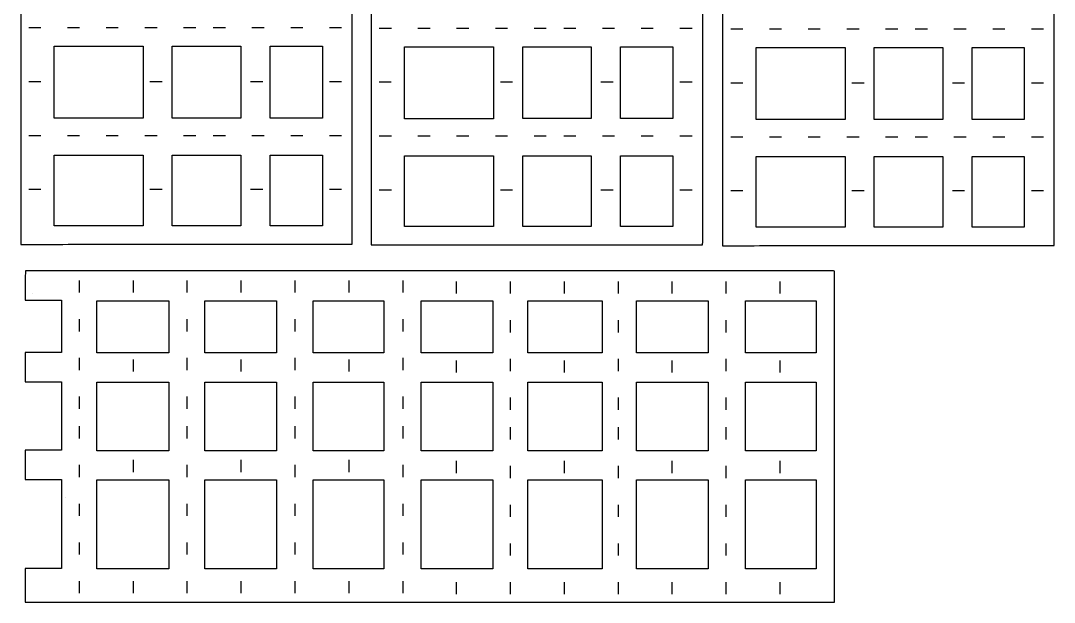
# Model space of a CAD drawing. Extents: x 13 to 235, y 64 to 315.
# Drawn here: x 12.7 to 235, y 63.5 to 188.6 of the extents above; entities that cross this region are included whole.
import ezdxf

# ---------------------------------------------------------------- set-up
doc = ezdxf.new("R2010")
doc.units = 0
doc.layers.get('0').update_dxf_attribs({"linetype": 'CONTINUOUS'})

msp = doc.modelspace()

# ---------------------------------------------------------------- linework, layer by layer
at = {"color": 1}
for points in [[(17.041396, 187.053784), (14.423221, 187.053784)], [(25.370084, 187.053784), (22.7538, 187.053784)], [(33.698744, 187.053784), (31.084238, 187.053784)], [(42.031073, 187.053784), (39.412333, 187.053784)], [(50.361991, 187.053784), (47.743816, 187.053784)], [(56.717636, 187.053784), (54.09946, 187.053784)], [(65.046296, 187.053784), (62.430096, 187.053784)], [(73.375238, 187.053784), (70.760731, 187.053784)], [(81.707567, 187.053784), (79.089391, 187.053784)], [(92.400967, 186.945976), (89.782791, 186.945976)], [(100.729627, 186.945976), (98.113427, 186.945976)], [(109.058569, 186.945976), (106.444062, 186.945976)], [(117.390616, 186.945976), (114.771593, 186.945976)], [(125.721533, 186.945976), (123.103358, 186.945976)], [(132.077178, 186.945976), (129.459002, 186.945976)], [(140.405838, 186.945976), (137.789638, 186.945976)], [(148.734498, 186.945976), (146.119991, 186.945976)], [(157.067109, 186.945976), (154.448933, 186.945976)], [(167.983747, 186.769587), (165.365571, 186.769587)], [(176.312407, 186.769587), (173.695924, 186.769587)], [(184.641067, 186.769587), (182.02656, 186.769587)], [(192.973396, 186.769587), (190.354373, 186.769587)], [(201.304313, 186.769587), (198.685856, 186.769587)], [(207.659958, 186.769587), (205.0415, 186.769587)], [(215.988618, 186.769587), (213.372136, 186.769587)], [(224.317278, 186.769587), (221.702771, 186.769587)], [(232.649889, 186.769587), (230.031431, 186.769587)], [(17.039562, 175.450218), (14.425055, 175.450218)], [(43.118758, 175.452758), (40.500582, 175.450218)], [(64.735569, 175.450218), (62.119369, 175.450218)], [(81.707567, 175.452758), (79.089391, 175.450218)], [(92.398991, 175.342127), (89.784484, 175.342127)], [(118.4783, 175.344949), (115.860407, 175.342127)], [(140.095111, 175.342127), (137.478911, 175.342127)], [(157.067109, 175.344949), (154.448933, 175.342127)], [(167.981771, 175.165738), (165.367264, 175.165738)], [(194.06108, 175.16856), (191.442904, 175.165738)], [(215.677891, 175.165738), (213.061409, 175.165738)], [(232.649889, 175.16856), (230.031431, 175.165738)], [(17.041396, 163.852013), (14.423221, 163.852013)], [(25.370084, 163.852013), (22.7538, 163.852013)], [(33.698744, 163.852013), (31.084238, 163.852013)], [(42.031356, 163.852013), (39.41318, 163.852013)], [(50.358322, 163.852013), (47.743816, 163.852013)], [(56.717636, 163.852013), (54.09946, 163.852013)], [(65.046296, 163.852013), (62.430096, 163.852013)], [(73.375238, 163.852013), (70.760731, 163.852013)], [(81.707567, 163.852013), (79.089391, 163.852013)], [(92.400967, 163.743922), (89.782791, 163.743922)], [(100.729627, 163.743922), (98.113427, 163.743922)], [(109.058569, 163.743922), (106.444062, 163.743922)], [(117.390898, 163.743922), (114.772722, 163.743922)], [(125.717864, 163.743922), (123.103358, 163.743922)], [(132.077178, 163.743922), (129.459002, 163.743922)], [(140.405838, 163.743922), (137.789638, 163.743922)], [(148.734498, 163.743922), (146.119991, 163.743922)], [(157.067109, 163.743922), (154.448933, 163.743922)], [(167.983747, 163.567533), (165.365571, 163.567533)], [(176.312407, 163.567533), (173.695924, 163.567533)], [(184.641067, 163.567533), (182.02656, 163.567533)], [(192.973678, 163.567533), (190.355502, 163.567533)], [(201.300362, 163.567533), (198.685856, 163.567533)], [(207.659958, 163.567533), (205.0415, 163.567533)], [(215.988618, 163.567533), (213.372136, 163.567533)], [(224.317278, 163.567533), (221.702771, 163.567533)], [(232.649889, 163.567533), (230.031431, 163.567533)], [(17.041396, 152.256631), (14.423221, 152.256631)], [(43.118758, 152.256631), (40.500582, 152.256631)], [(64.735569, 152.256631), (62.117393, 152.256631)], [(81.707567, 152.256631), (79.089391, 152.256631)], [(92.400967, 152.148822), (89.782791, 152.148822)], [(118.4783, 152.148822), (115.860407, 152.148822)], [(140.095111, 152.148822), (137.476936, 152.148822)], [(157.067109, 152.148822), (154.448933, 152.148822)], [(167.983747, 151.972433), (165.365571, 151.972433)], [(194.06108, 151.972433), (191.442904, 151.972433)], [(215.677891, 151.972433), (213.059716, 151.972433)], [(232.649889, 151.972433), (230.031431, 151.972433)], [(25.264816, 132.731087), (25.264816, 130.11658)], [(36.86302, 132.731087), (36.86302, 130.11658)], [(48.460942, 132.731087), (48.460942, 130.11658)], [(60.053502, 132.731087), (60.053502, 130.11658)], [(71.651707, 132.731087), (71.651707, 130.11658)], [(83.249911, 132.731087), (83.249911, 130.11658)], [(94.850938, 132.731087), (94.850938, 130.11658)], [(106.353469, 132.517162), (106.353469, 129.898704)], [(117.951673, 132.517162), (117.951673, 129.898704)], [(129.546773, 132.517162), (129.546773, 129.898704)], [(141.139333, 132.517162), (141.139333, 129.898704)], [(152.74036, 132.517162), (152.743182, 129.898704)], [(164.341104, 132.517162), (164.341104, 129.898704)], [(175.936487, 132.517162), (175.936487, 129.898704)], [(25.264816, 124.398476), (25.264816, 121.783404)], [(48.460942, 124.402427), (48.460942, 121.783969)], [(71.651707, 124.402427), (71.651707, 121.783969)], [(94.850938, 124.398476), (94.850938, 121.783969)], [(117.951673, 124.186527), (117.951673, 121.570044)], [(141.139333, 124.184551), (141.139333, 121.570044)], [(164.341104, 124.184551), (164.341104, 121.570044)], [(25.264816, 116.071791), (25.264816, 113.455309)], [(36.86302, 115.761064), (36.86302, 113.144582)], [(48.460942, 116.071791), (48.460942, 113.453616)], [(60.053502, 115.759089), (60.053502, 113.144582)], [(71.651707, 116.071791), (71.651707, 113.453616)], [(83.249911, 115.761064), (83.249911, 113.144582)], [(94.850938, 116.071791), (94.850938, 113.453616)], [(117.951673, 115.855891), (117.951673, 113.239409)], [(141.139333, 115.855891), (141.139333, 113.239409)], [(164.341104, 115.855891), (164.341104, 113.239409)], [(106.353469, 115.545164), (106.353469, 112.926989)], [(129.546773, 115.545164), (129.546773, 112.928682)], [(152.743182, 115.545164), (152.743182, 112.928682)], [(175.936487, 115.545164), (175.936487, 112.926989)], [(25.264816, 107.741156), (25.264816, 105.124673)], [(48.460942, 107.741156), (48.460942, 105.124673)], [(71.651707, 107.741156), (71.651707, 105.124673)], [(94.850938, 107.741156), (94.850938, 105.124673)], [(117.951673, 107.525256), (117.951673, 104.910749)], [(141.139333, 107.527231), (141.139333, 104.908773)], [(164.341104, 107.527231), (164.341104, 104.908773)], [(25.264816, 101.383536), (25.264816, 98.76536)], [(48.45812, 101.379867), (48.45812, 98.763667)], [(71.651707, 101.383536), (71.651707, 98.76536)], [(94.850938, 101.383536), (94.850938, 98.76536)], [(117.948569, 101.16566), (117.948569, 98.54946)], [(141.139333, 101.171587), (141.139333, 98.553129)], [(164.341104, 101.167636), (164.341104, 98.553129)], [(36.86302, 94.142278), (36.86302, 91.527771)], [(60.053502, 94.142278), (60.053502, 91.527771)], [(83.249911, 94.142278), (83.249911, 91.527771)], [(106.353469, 93.928353), (106.353469, 91.310178)], [(129.546773, 93.928353), (129.546773, 91.310178)], [(152.74036, 93.928353), (152.743182, 91.310178)], [(175.936487, 93.928353), (175.936487, 91.310178)], [(25.264816, 93.054876), (25.264816, 90.440369)], [(48.460942, 93.054876), (48.460942, 90.440369)], [(71.651707, 93.054876), (71.651707, 90.440369)], [(94.850938, 93.054876), (94.850938, 90.440369)], [(117.951673, 92.840669), (117.951673, 90.222776)], [(141.139333, 92.840669), (141.139333, 90.221647)], [(164.341104, 92.840669), (164.341104, 90.222776)], [(25.264816, 84.722547), (25.264816, 82.10804)], [(48.460942, 84.726216), (48.460942, 82.10804)], [(71.651707, 84.726216), (71.651707, 82.10804)], [(94.850938, 84.722547), (94.850938, 82.10804)], [(117.951673, 84.510033), (117.951673, 81.893833)], [(141.139333, 84.50834), (141.139333, 81.893833)], [(164.341104, 84.50834), (164.341104, 81.893833)], [(25.264816, 76.395298), (25.264816, 73.779098)], [(48.460942, 76.395298), (48.460942, 73.779098)], [(71.651707, 76.395298), (71.651707, 73.777404)], [(94.850938, 76.395298), (94.850938, 73.779098)], [(117.951673, 76.17968), (117.951673, 73.563198)], [(141.139333, 76.17968), (141.139333, 73.563198)], [(164.341104, 76.17968), (164.341104, 73.563198)], [(25.264816, 68.064944), (25.264816, 65.448462)], [(36.86302, 68.064944), (36.86302, 65.448462)], [(48.460942, 68.064944), (48.460942, 65.448462)], [(60.053502, 68.064944), (60.053502, 65.448462)], [(71.651707, 68.064944), (71.651707, 65.448462)], [(83.249911, 68.064944), (83.249911, 65.448462)], [(94.850938, 68.064944), (94.850938, 65.448462)], [(106.353469, 67.85102), (106.353469, 65.232844)], [(117.951673, 67.849044), (117.951673, 65.234538)], [(129.546773, 67.85102), (129.546773, 65.232844)], [(141.139333, 67.85102), (141.139333, 65.232844)], [(152.743182, 67.849044), (152.743182, 65.234538)], [(164.341104, 67.85102), (164.341104, 65.232844)], [(175.936487, 67.85102), (175.936487, 65.232844)]]:
    msp.add_lwpolyline(points, dxfattribs=at)
at = {"color": 7}
for points in [[(15.136904, 129.862016), (15.136904, 129.862016)], [(22.28342, 86.038831), (22.28342, 86.038831), (22.28342, 86.038831)]]:
    msp.add_lwpolyline(points, dxfattribs=at)
for points, knots in [([(12.7, 314.531079), (12.7, 295.193268), (12.7, 256.517635), (12.7, 198.504205), (12.7, 159.828584), (12.7, 140.490787)], [0, 0, 0, 0, 58.013431, 116.026899, 174.040292, 174.040292, 174.040292, 174.040292]), ([(84.001469, 143.34236), (84.001469, 162.358241), (84.001469, 200.39012), (84.001469, 257.437918), (84.001469, 295.469835), (84.001469, 314.485754)], [0, 0, 0, 0, 57.047643, 114.095638, 171.143394, 171.143394, 171.143394, 171.143394]), ([(88.059542, 314.423185), (88.059542, 295.08536), (88.059542, 256.409789), (88.059542, 198.396575), (88.059542, 159.721186), (88.059542, 140.383542)], [0, 0, 0, 0, 58.013476, 116.026713, 174.039643, 174.039643, 174.039643, 174.039643]), ([(159.361011, 143.235398), (159.361011, 162.251058), (159.361011, 200.282616), (159.361011, 257.330103), (159.361011, 295.36193), (159.361011, 314.37786)], [0, 0, 0, 0, 57.046982, 114.094672, 171.142462, 171.142462, 171.142462, 171.142462]), ([(163.642322, 314.246796), (163.642322, 294.908971), (163.642322, 256.2334), (163.642322, 198.220186), (163.642322, 159.544797), (163.642322, 140.207153)], [0, 0, 0, 0, 58.013476, 116.026713, 174.039643, 174.039643, 174.039643, 174.039643]), ([(234.943509, 143.059009), (234.943509, 162.074669), (234.943509, 200.106227), (234.943509, 257.153714), (234.943509, 295.185541), (234.943509, 314.201471)], [0, 0, 0, 0, 57.046982, 114.094672, 171.142462, 171.142462, 171.142462, 171.142462]), ([(19.901521, 183.097876), (22.02761, 183.098227), (26.280032, 183.098929), (32.658894, 183.098177), (36.911666, 183.097976), (39.038107, 183.097876)], [0, 0, 0, 0, 6.378268, 12.757264, 19.136586, 19.136586, 19.136586, 19.136586]), ([(19.901521, 167.633227), (19.901521, 169.351765), (19.901521, 172.788549), (19.901521, 177.943432), (19.901521, 181.379776), (19.901521, 183.097876)], [0, 0, 0, 0, 5.155615, 10.310351, 15.464649, 15.464649, 15.464649, 15.464649]), ([(39.038107, 183.097876), (39.038107, 181.379776), (39.038107, 177.943432), (39.038107, 172.788549), (39.038107, 169.351765), (39.038107, 167.633227)], [0, 0, 0, 0, 5.154298, 10.309034, 15.464649, 15.464649, 15.464649, 15.464649]), ([(45.292998, 183.097876), (46.931085, 183.097976), (50.207177, 183.098177), (55.121418, 183.098929), (58.397572, 183.098227), (60.035722, 183.097876)], [0, 0, 0, 0, 4.914262, 9.828274, 14.742725, 14.742725, 14.742725, 14.742725]), ([(45.292998, 167.638307), (45.292998, 169.356218), (45.292998, 172.79181), (45.292998, 177.945), (45.292998, 181.380278), (45.292998, 183.097876)], [0, 0, 0, 0, 5.153733, 10.306776, 15.459569, 15.459569, 15.459569, 15.459569]), ([(60.035722, 183.097876), (60.035722, 181.380278), (60.035722, 177.945), (60.035722, 172.79181), (60.035722, 169.356218), (60.035722, 167.638307)], [0, 0, 0, 0, 5.152792, 10.305836, 15.459569, 15.459569, 15.459569, 15.459569]), ([(66.335769, 183.097876), (67.583351, 183.098227), (70.078412, 183.098929), (73.821055, 183.098177), (76.316115, 183.097976), (77.563698, 183.097876)], [0, 0, 0, 0, 3.742748, 7.485181, 11.227929, 11.227929, 11.227929, 11.227929]), ([(66.335769, 167.638307), (66.335769, 169.356218), (66.335769, 172.79181), (66.335769, 177.945), (66.335769, 181.380278), (66.335769, 183.097876)], [0, 0, 0, 0, 5.153733, 10.306776, 15.459569, 15.459569, 15.459569, 15.459569]), ([(77.563698, 183.097876), (77.563698, 181.380278), (77.563698, 177.945), (77.563698, 172.79181), (77.563698, 169.356218), (77.563698, 167.638307)], [0, 0, 0, 0, 5.152792, 10.305836, 15.459569, 15.459569, 15.459569, 15.459569]), ([(95.261007, 182.990067), (97.387126, 182.990418), (101.639574, 182.99112), (108.018455, 182.990368), (112.271216, 182.990167), (114.397649, 182.990067)], [0, 0, 0, 0, 6.378358, 12.757343, 19.136642, 19.136642, 19.136642, 19.136642]), ([(95.261007, 167.525418), (95.261007, 169.243914), (95.261007, 172.680677), (95.261007, 177.83556), (95.261007, 181.271947), (95.261007, 182.990067)], [0, 0, 0, 0, 5.155489, 10.310289, 15.464649, 15.464649, 15.464649, 15.464649]), ([(114.397649, 182.990067), (114.397649, 181.271947), (114.397649, 177.83556), (114.397649, 172.680677), (114.397649, 169.243914), (114.397649, 167.525418)], [0, 0, 0, 0, 5.15436, 10.30916, 15.464649, 15.464649, 15.464649, 15.464649]), ([(120.652258, 182.990067), (122.290432, 182.990167), (125.566656, 182.990368), (130.480992, 182.99112), (133.757153, 182.990418), (135.395264, 182.990067)], [0, 0, 0, 0, 4.914524, 9.828671, 14.743007, 14.743007, 14.743007, 14.743007]), ([(120.652258, 167.530216), (120.652258, 169.248151), (120.652258, 172.683813), (120.652258, 177.837097), (120.652258, 181.272445), (120.652258, 182.990067)], [0, 0, 0, 0, 5.153806, 10.306986, 15.459851, 15.459851, 15.459851, 15.459851]), ([(135.395264, 182.990067), (135.395264, 181.272445), (135.395264, 177.837097), (135.395264, 172.683813), (135.395264, 169.248151), (135.395264, 167.530216)], [0, 0, 0, 0, 5.152866, 10.306045, 15.459851, 15.459851, 15.459851, 15.459851]), ([(141.695593, 182.990067), (142.943151, 182.990418), (145.438142, 182.99112), (149.180691, 182.990368), (151.675682, 182.990167), (152.92324, 182.990067)], [0, 0, 0, 0, 3.742674, 7.484972, 11.227647, 11.227647, 11.227647, 11.227647]), ([(141.695593, 167.530216), (141.695593, 169.248151), (141.695593, 172.683813), (141.695593, 177.837097), (141.695593, 181.272445), (141.695593, 182.990067)], [0, 0, 0, 0, 5.153806, 10.306986, 15.459851, 15.459851, 15.459851, 15.459851]), ([(152.92324, 182.990067), (152.92324, 181.272445), (152.92324, 177.837097), (152.92324, 172.683813), (152.92324, 169.248151), (152.92324, 167.530216)], [0, 0, 0, 0, 5.152866, 10.306045, 15.459851, 15.459851, 15.459851, 15.459851]), ([(170.843787, 182.813678), (172.969864, 182.814029), (177.222291, 182.814731), (183.601172, 182.813979), (187.853975, 182.813778), (189.980429, 182.813678)], [0, 0, 0, 0, 6.378233, 12.757281, 19.136642, 19.136642, 19.136642, 19.136642]), ([(170.843787, 167.349029), (170.843787, 169.067525), (170.843787, 172.504288), (170.843787, 177.659171), (170.843787, 181.095558), (170.843787, 182.813678)], [0, 0, 0, 0, 5.155489, 10.310289, 15.464649, 15.464649, 15.464649, 15.464649]), ([(189.980429, 182.813678), (189.980429, 181.095558), (189.980429, 177.659171), (189.980429, 172.504288), (189.980429, 169.067525), (189.980429, 167.349029)], [0, 0, 0, 0, 5.15436, 10.30916, 15.464649, 15.464649, 15.464649, 15.464649]), ([(196.235038, 182.813678), (197.873191, 182.813778), (201.149373, 182.813979), (206.063709, 182.814731), (209.339891, 182.814029), (210.978044, 182.813678)], [0, 0, 0, 0, 4.914461, 9.828546, 14.743007, 14.743007, 14.743007, 14.743007]), ([(196.235038, 167.353827), (196.235038, 169.071762), (196.235038, 172.507424), (196.235038, 177.660708), (196.235038, 181.096056), (196.235038, 182.813678)], [0, 0, 0, 0, 5.153806, 10.306986, 15.459851, 15.459851, 15.459851, 15.459851]), ([(210.978044, 182.813678), (210.978044, 181.096056), (210.978044, 177.660708), (210.978044, 172.507424), (210.978044, 169.071762), (210.978044, 167.353827)], [0, 0, 0, 0, 5.152866, 10.306045, 15.459851, 15.459851, 15.459851, 15.459851]), ([(217.278091, 182.813678), (218.525674, 182.814029), (221.020734, 182.814731), (224.763377, 182.813979), (227.258438, 182.813778), (228.50602, 182.813678)], [0, 0, 0, 0, 3.742748, 7.485181, 11.227929, 11.227929, 11.227929, 11.227929]), ([(217.278091, 167.353827), (217.278091, 169.071762), (217.278091, 172.507424), (217.278091, 177.660708), (217.278091, 181.096056), (217.278091, 182.813678)], [0, 0, 0, 0, 5.153806, 10.306986, 15.459851, 15.459851, 15.459851, 15.459851]), ([(228.50602, 182.813678), (228.50602, 181.096056), (228.50602, 177.660708), (228.50602, 172.507424), (228.50602, 169.071762), (228.50602, 167.353827)], [0, 0, 0, 0, 5.152866, 10.306045, 15.459851, 15.459851, 15.459851, 15.459851]), ([(39.038107, 167.633227), (36.911666, 167.633227), (32.658894, 167.633227), (26.280032, 167.633227), (22.02761, 167.633227), (19.901521, 167.633227)], [0, 0, 0, 0, 6.379322, 12.758318, 19.136586, 19.136586, 19.136586, 19.136586]), ([(60.035722, 167.638307), (58.397572, 167.638307), (55.121418, 167.638307), (50.207177, 167.638307), (46.931085, 167.638307), (45.292998, 167.638307)], [0, 0, 0, 0, 4.914451, 9.828462, 14.742724, 14.742724, 14.742724, 14.742724]), ([(77.563698, 167.638307), (76.316115, 167.638307), (73.821055, 167.638307), (70.078412, 167.638307), (67.583351, 167.638307), (66.335769, 167.638307)], [0, 0, 0, 0, 3.742747, 7.485181, 11.227929, 11.227929, 11.227929, 11.227929]), ([(114.397649, 167.525418), (112.271216, 167.525418), (108.018455, 167.525418), (101.639574, 167.525418), (97.387126, 167.525418), (95.261007, 167.525418)], [0, 0, 0, 0, 6.379299, 12.758284, 19.136642, 19.136642, 19.136642, 19.136642]), ([(135.395264, 167.530216), (133.757153, 167.530216), (130.480992, 167.530216), (125.566656, 167.530216), (122.290432, 167.530216), (120.652258, 167.530216)], [0, 0, 0, 0, 4.914336, 9.828483, 14.743007, 14.743007, 14.743007, 14.743007]), ([(152.92324, 167.530216), (151.675682, 167.530216), (149.180691, 167.530216), (145.438142, 167.530216), (142.943151, 167.530216), (141.695593, 167.530216)], [0, 0, 0, 0, 3.742674, 7.484972, 11.227647, 11.227647, 11.227647, 11.227647]), ([(189.980429, 167.349029), (187.853975, 167.349029), (183.601172, 167.349029), (177.222291, 167.349029), (172.969864, 167.349029), (170.843787, 167.349029)], [0, 0, 0, 0, 6.379362, 12.75841, 19.136642, 19.136642, 19.136642, 19.136642]), ([(210.978044, 167.353827), (209.339891, 167.353827), (206.063709, 167.353827), (201.149373, 167.353827), (197.873191, 167.353827), (196.235038, 167.353827)], [0, 0, 0, 0, 4.914461, 9.828546, 14.743007, 14.743007, 14.743007, 14.743007]), ([(228.50602, 167.353827), (227.258438, 167.353827), (224.763377, 167.353827), (221.020734, 167.353827), (218.525674, 167.353827), (217.278091, 167.353827)], [0, 0, 0, 0, 3.742747, 7.485181, 11.227929, 11.227929, 11.227929, 11.227929]), ([(19.901521, 144.461089), (19.901521, 146.149255), (19.901521, 149.525441), (19.901521, 154.589543), (19.901521, 157.965478), (19.901521, 159.653393)], [0, 0, 0, 0, 5.064499, 10.128558, 15.192304, 15.192304, 15.192304, 15.192304]), ([(19.901521, 159.653393), (22.02761, 159.653393), (26.280032, 159.653393), (32.658894, 159.653393), (36.911666, 159.653393), (39.038107, 159.653393)], [0, 0, 0, 0, 6.378268, 12.757264, 19.136586, 19.136586, 19.136586, 19.136586]), ([(39.038107, 159.653393), (39.038107, 157.965478), (39.038107, 154.589543), (39.038107, 149.525441), (39.038107, 146.149255), (39.038107, 144.461089)], [0, 0, 0, 0, 5.063746, 10.127806, 15.192304, 15.192304, 15.192304, 15.192304]), ([(45.292998, 144.467862), (45.292998, 146.155067), (45.292998, 149.52958), (45.292998, 154.591424), (45.292998, 157.966063), (45.292998, 159.653393)], [0, 0, 0, 0, 5.061614, 10.123541, 15.185531, 15.185531, 15.185531, 15.185531]), ([(45.292998, 159.653393), (46.931085, 159.653393), (50.207177, 159.653393), (55.121418, 159.653393), (58.397572, 159.653393), (60.035722, 159.653393)], [0, 0, 0, 0, 4.914262, 9.828274, 14.742724, 14.742724, 14.742724, 14.742724]), ([(60.035722, 159.653393), (60.035722, 157.966063), (60.035722, 154.591424), (60.035722, 149.52958), (60.035722, 146.155067), (60.035722, 144.467862)], [0, 0, 0, 0, 5.06199, 10.123917, 15.185531, 15.185531, 15.185531, 15.185531]), ([(66.335769, 144.467862), (66.335769, 146.155067), (66.335769, 149.52958), (66.335769, 154.591424), (66.335769, 157.966063), (66.335769, 159.653393)], [0, 0, 0, 0, 5.061614, 10.123541, 15.185531, 15.185531, 15.185531, 15.185531]), ([(66.335769, 159.653393), (67.583351, 159.653393), (70.078412, 159.653393), (73.821055, 159.653393), (76.316115, 159.653393), (77.563698, 159.653393)], [0, 0, 0, 0, 3.742747, 7.485181, 11.227929, 11.227929, 11.227929, 11.227929]), ([(77.563698, 159.653393), (77.563698, 157.966063), (77.563698, 154.591424), (77.563698, 149.52958), (77.563698, 146.155067), (77.563698, 144.467862)], [0, 0, 0, 0, 5.06199, 10.123917, 15.185531, 15.185531, 15.185531, 15.185531]), ([(95.261007, 144.352151), (95.261007, 146.040561), (95.261007, 149.417068), (95.261007, 154.481546), (95.261007, 157.857613), (95.261007, 159.545584)], [0, 0, 0, 0, 5.06523, 10.12952, 15.193433, 15.193433, 15.193433, 15.193433]), ([(95.261007, 159.545584), (97.387126, 159.545584), (101.639574, 159.545584), (108.018455, 159.545584), (112.271216, 159.545584), (114.397649, 159.545584)], [0, 0, 0, 0, 6.378358, 12.757343, 19.136642, 19.136642, 19.136642, 19.136642]), ([(114.397649, 159.545584), (114.397649, 157.857613), (114.397649, 154.481546), (114.397649, 149.417068), (114.397649, 146.040561), (114.397649, 144.352151)], [0, 0, 0, 0, 5.063913, 10.128203, 15.193433, 15.193433, 15.193433, 15.193433]), ([(120.652258, 144.359207), (120.652258, 146.046589), (120.652258, 149.421333), (120.652258, 154.483459), (120.652258, 157.858202), (120.652258, 159.545584)], [0, 0, 0, 0, 5.062147, 10.124231, 15.186378, 15.186378, 15.186378, 15.186378]), ([(120.652258, 159.545584), (122.290432, 159.545584), (125.566656, 159.545584), (130.480992, 159.545584), (133.757153, 159.545584), (135.395264, 159.545584)], [0, 0, 0, 0, 4.914524, 9.828671, 14.743007, 14.743007, 14.743007, 14.743007]), ([(135.395264, 159.545584), (135.395264, 157.858202), (135.395264, 154.483459), (135.395264, 149.421333), (135.395264, 146.046589), (135.395264, 144.359207)], [0, 0, 0, 0, 5.062147, 10.124231, 15.186378, 15.186378, 15.186378, 15.186378]), ([(141.695593, 144.359207), (141.695593, 146.046589), (141.695593, 149.421333), (141.695593, 154.483459), (141.695593, 157.858202), (141.695593, 159.545584)], [0, 0, 0, 0, 5.062147, 10.124231, 15.186378, 15.186378, 15.186378, 15.186378]), ([(141.695593, 159.545584), (142.943151, 159.545584), (145.438142, 159.545584), (149.180691, 159.545584), (151.675682, 159.545584), (152.92324, 159.545584)], [0, 0, 0, 0, 3.742674, 7.484972, 11.227647, 11.227647, 11.227647, 11.227647]), ([(152.92324, 159.545584), (152.92324, 157.858202), (152.92324, 154.483459), (152.92324, 149.421333), (152.92324, 146.046589), (152.92324, 144.359207)], [0, 0, 0, 0, 5.062147, 10.124231, 15.186378, 15.186378, 15.186378, 15.186378]), ([(170.843787, 144.175762), (170.843787, 145.864172), (170.843787, 149.240679), (170.843787, 154.305157), (170.843787, 157.681224), (170.843787, 159.369196)], [0, 0, 0, 0, 5.06523, 10.12952, 15.193433, 15.193433, 15.193433, 15.193433]), ([(170.843787, 159.369196), (172.969864, 159.369196), (177.222291, 159.369196), (183.601172, 159.369196), (187.853975, 159.369196), (189.980429, 159.369196)], [0, 0, 0, 0, 6.378233, 12.757281, 19.136642, 19.136642, 19.136642, 19.136642]), ([(189.980429, 159.369196), (189.980429, 157.681224), (189.980429, 154.305157), (189.980429, 149.240679), (189.980429, 145.864172), (189.980429, 144.175762)], [0, 0, 0, 0, 5.063913, 10.128203, 15.193433, 15.193433, 15.193433, 15.193433]), ([(196.235038, 144.182818), (196.235038, 145.8702), (196.235038, 149.244944), (196.235038, 154.30707), (196.235038, 157.681813), (196.235038, 159.369196)], [0, 0, 0, 0, 5.062147, 10.124231, 15.186378, 15.186378, 15.186378, 15.186378]), ([(196.235038, 159.369196), (197.873191, 159.369196), (201.149373, 159.369196), (206.063709, 159.369196), (209.339891, 159.369196), (210.978044, 159.369196)], [0, 0, 0, 0, 4.914461, 9.828546, 14.743007, 14.743007, 14.743007, 14.743007]), ([(210.978044, 159.369196), (210.978044, 157.681813), (210.978044, 154.30707), (210.978044, 149.244944), (210.978044, 145.8702), (210.978044, 144.182818)], [0, 0, 0, 0, 5.062147, 10.124231, 15.186378, 15.186378, 15.186378, 15.186378]), ([(217.278091, 144.182818), (217.278091, 145.8702), (217.278091, 149.244944), (217.278091, 154.30707), (217.278091, 157.681813), (217.278091, 159.369196)], [0, 0, 0, 0, 5.062147, 10.124231, 15.186378, 15.186378, 15.186378, 15.186378]), ([(217.278091, 159.369196), (218.525674, 159.369196), (221.020734, 159.369196), (224.763377, 159.369196), (227.258438, 159.369196), (228.50602, 159.369196)], [0, 0, 0, 0, 3.742747, 7.485181, 11.227929, 11.227929, 11.227929, 11.227929]), ([(228.50602, 159.369196), (228.50602, 157.681813), (228.50602, 154.30707), (228.50602, 149.244944), (228.50602, 145.8702), (228.50602, 144.182818)], [0, 0, 0, 0, 5.062147, 10.124231, 15.186378, 15.186378, 15.186378, 15.186378]), ([(39.038107, 144.461089), (36.911666, 144.46144), (32.658894, 144.462143), (26.280032, 144.46139), (22.02761, 144.461189), (19.901521, 144.461089)], [0, 0, 0, 0, 6.379322, 12.758318, 19.136586, 19.136586, 19.136586, 19.136586]), ([(60.035722, 144.467862), (58.397572, 144.467862), (55.121418, 144.467862), (50.207177, 144.467862), (46.931085, 144.467862), (45.292998, 144.467862)], [0, 0, 0, 0, 4.914451, 9.828462, 14.742724, 14.742724, 14.742724, 14.742724]), ([(77.563698, 144.467862), (76.316115, 144.467862), (73.821055, 144.467862), (70.078412, 144.467862), (67.583351, 144.467862), (66.335769, 144.467862)], [0, 0, 0, 0, 3.742747, 7.485181, 11.227929, 11.227929, 11.227929, 11.227929]), ([(83.951233, 140.516469), (83.976435, 140.829851), (84.026841, 141.456644), (83.994495, 142.39974), (83.999144, 143.028108), (84.001469, 143.34236)], [0, 0, 0, 0, 0.942368, 1.884824, 2.827686, 2.827686, 2.827686, 2.827686]), ([(114.397649, 144.352151), (112.271216, 144.352502), (108.018455, 144.353205), (101.639574, 144.352452), (97.387126, 144.352251), (95.261007, 144.352151)], [0, 0, 0, 0, 6.379299, 12.758284, 19.136642, 19.136642, 19.136642, 19.136642]), ([(135.395264, 144.359207), (133.757153, 144.359207), (130.480992, 144.359207), (125.566656, 144.359207), (122.290432, 144.359207), (120.652258, 144.359207)], [0, 0, 0, 0, 4.914336, 9.828483, 14.743007, 14.743007, 14.743007, 14.743007]), ([(152.92324, 144.359207), (151.675682, 144.359207), (149.180691, 144.359207), (145.438142, 144.359207), (142.943151, 144.359207), (141.695593, 144.359207)], [0, 0, 0, 0, 3.742674, 7.484972, 11.227647, 11.227647, 11.227647, 11.227647]), ([(159.310776, 140.409507), (159.335955, 140.722596), (159.386352, 141.349243), (159.353853, 142.292338), (159.358625, 142.921), (159.361011, 143.235398)], [0, 0, 0, 0, 0.941488, 1.884383, 2.827685, 2.827685, 2.827685, 2.827685]), ([(189.980429, 144.175762), (187.853975, 144.176113), (183.601172, 144.176816), (177.222291, 144.176063), (172.969864, 144.175863), (170.843787, 144.175762)], [0, 0, 0, 0, 6.379362, 12.75841, 19.136642, 19.136642, 19.136642, 19.136642]), ([(210.978044, 144.182818), (209.339891, 144.182818), (206.063709, 144.182818), (201.149373, 144.182818), (197.873191, 144.182818), (196.235038, 144.182818)], [0, 0, 0, 0, 4.914461, 9.828546, 14.743007, 14.743007, 14.743007, 14.743007]), ([(228.50602, 144.182818), (227.258438, 144.182818), (224.763377, 144.182818), (221.020734, 144.182818), (218.525674, 144.182818), (217.278091, 144.182818)], [0, 0, 0, 0, 3.742747, 7.485181, 11.227929, 11.227929, 11.227929, 11.227929]), ([(234.893273, 140.233118), (234.918528, 140.546206), (234.969076, 141.172848), (234.936577, 142.11595), (234.941198, 142.744611), (234.943509, 143.059009)], [0, 0, 0, 0, 0.941499, 1.884394, 2.827696, 2.827696, 2.827696, 2.827696]), ([(12.7, 140.490787), (18.7532, 140.496391), (30.85987, 140.507599), (49.020115, 140.527145), (61.127166, 140.523603), (67.180742, 140.521831)], [0, 0, 0, 0, 18.159608, 36.320028, 54.480757, 54.480757, 54.480757, 54.480757]), ([(67.180742, 140.521831), (69.043928, 140.521249), (72.770467, 140.520085), (78.360631, 140.518214), (82.087609, 140.517051), (83.951233, 140.516469)], [0, 0, 0, 0, 5.589558, 11.179617, 16.770492, 16.770492, 16.770492, 16.770492]), ([(88.059542, 140.383542), (94.11278, 140.388791), (106.219444, 140.399288), (124.379595, 140.419274), (136.486513, 140.41502), (142.540002, 140.412893)], [0, 0, 0, 0, 18.159722, 36.320007, 54.480474, 54.480474, 54.480474, 54.480474]), ([(142.540002, 140.412893), (144.403317, 140.412785), (148.130009, 140.412567), (153.720267, 140.411187), (157.44721, 140.410067), (159.310776, 140.409507)], [0, 0, 0, 0, 5.589944, 11.180077, 16.770774, 16.770774, 16.770774, 16.770774]), ([(163.642322, 140.207153), (169.695498, 140.212402), (181.802099, 140.2229), (199.962249, 140.242885), (212.06923, 140.238631), (218.122782, 140.236504)], [0, 0, 0, 0, 18.159534, 36.319818, 54.480474, 54.480474, 54.480474, 54.480474]), ([(218.122782, 140.236504), (219.986031, 140.236396), (223.712632, 140.236178), (229.302796, 140.234798), (233.029711, 140.233678), (234.893273, 140.233118)], [0, 0, 0, 0, 5.589746, 11.179805, 16.770492, 16.770492, 16.770492, 16.770492]), ([(13.707392, 134.810782), (13.701967, 134.107364), (13.691117, 132.700507), (13.669881, 130.590281), (13.667927, 129.183395), (13.66695, 128.479973)], [0, 0, 0, 0, 2.110318, 4.220701, 6.330958, 6.330958, 6.330958, 6.330958]), ([(184.849911, 134.810782), (165.834229, 134.810782), (127.802624, 134.810782), (70.755118, 134.810782), (32.723294, 134.810782), (13.707392, 134.810782)], [0, 0, 0, 0, 57.047046, 114.094814, 171.142519, 171.142519, 171.142519, 171.142519]), ([(187.675802, 134.760547), (187.362672, 134.785802), (186.736009, 134.836346), (185.792907, 134.803851), (185.164288, 134.808472), (184.849911, 134.810782)], [0, 0, 0, 0, 0.941624, 1.884457, 2.827696, 2.827696, 2.827696, 2.827696]), ([(187.672133, 117.990056), (187.672259, 119.853304), (187.672512, 123.579906), (187.674069, 129.170069), (187.675225, 132.896985), (187.675802, 134.760547)], [0, 0, 0, 0, 5.589746, 11.179805, 16.770492, 16.770492, 16.770492, 16.770492]), ([(13.66695, 128.479973), (14.532228, 128.47989), (16.262905, 128.479722), (18.859218, 128.479095), (20.590253, 128.479681), (21.455888, 128.479973)], [0, 0, 0, 0, 2.595834, 5.192032, 7.788938, 7.788938, 7.788938, 7.788938]), ([(21.455888, 128.479973), (21.455839, 127.232286), (21.455742, 124.737017), (21.455244, 120.994374), (21.455147, 118.499418), (21.455098, 117.252044)], [0, 0, 0, 0, 3.743061, 7.485809, 11.227929, 11.227929, 11.227929, 11.227929]), ([(29.081589, 128.373011), (30.799249, 128.373011), (34.234716, 128.373011), (39.387905, 128.373011), (42.823435, 128.373011), (44.541158, 128.373011)], [0, 0, 0, 0, 5.152981, 10.3064, 15.459569, 15.459569, 15.459569, 15.459569]), ([(29.081589, 117.145364), (29.081589, 118.392943), (29.081589, 120.887976), (29.081589, 124.630525), (29.081589, 127.125495), (29.081589, 128.373011)], [0, 0, 0, 0, 3.742737, 7.485098, 11.227647, 11.227647, 11.227647, 11.227647]), ([(44.541158, 128.373011), (44.541158, 127.125495), (44.541158, 124.630525), (44.541158, 120.887976), (44.541158, 118.392943), (44.541158, 117.145364)], [0, 0, 0, 0, 3.742549, 7.48491, 11.227647, 11.227647, 11.227647, 11.227647]), ([(52.273482, 128.373011), (53.991418, 128.373011), (57.42708, 128.373011), (62.580363, 128.373011), (66.015711, 128.373011), (67.733333, 128.373011)], [0, 0, 0, 0, 5.153806, 10.306986, 15.459851, 15.459851, 15.459851, 15.459851]), ([(52.273482, 117.145364), (52.273482, 118.392943), (52.273482, 120.887976), (52.273482, 124.630525), (52.273482, 127.125495), (52.273482, 128.373011)], [0, 0, 0, 0, 3.742737, 7.485098, 11.227647, 11.227647, 11.227647, 11.227647]), ([(67.733333, 128.373011), (67.733333, 127.125495), (67.733333, 124.630525), (67.733333, 120.887976), (67.733333, 118.392943), (67.733333, 117.145364)], [0, 0, 0, 0, 3.742549, 7.48491, 11.227647, 11.227647, 11.227647, 11.227647]), ([(75.607898, 128.373011), (77.29582, 128.373011), (80.671811, 128.373011), (85.736101, 128.373011), (89.112468, 128.373011), (90.800767, 128.373011)], [0, 0, 0, 0, 5.063767, 10.127973, 15.192869, 15.192869, 15.192869, 15.192869]), ([(75.607898, 117.145364), (75.607898, 118.392943), (75.607898, 120.887976), (75.607898, 124.630525), (75.607898, 127.125495), (75.607898, 128.373011)], [0, 0, 0, 0, 3.742737, 7.485098, 11.227647, 11.227647, 11.227647, 11.227647]), ([(90.800767, 128.373011), (90.800666, 127.125495), (90.800466, 124.630525), (90.799713, 120.887976), (90.800415, 118.392943), (90.800767, 117.145364)], [0, 0, 0, 0, 3.742549, 7.48491, 11.227647, 11.227647, 11.227647, 11.227647]), ([(98.795276, 128.373011), (100.513748, 128.373011), (103.950441, 128.373011), (109.10523, 128.373011), (112.541547, 128.373011), (114.259642, 128.373011)], [0, 0, 0, 0, 5.155416, 10.31008, 15.464367, 15.464367, 15.464367, 15.464367]), ([(98.795276, 117.145364), (98.795276, 118.392943), (98.795276, 120.887976), (98.795276, 124.630525), (98.795276, 127.125495), (98.795276, 128.373011)], [0, 0, 0, 0, 3.742737, 7.485098, 11.227647, 11.227647, 11.227647, 11.227647]), ([(114.259642, 128.373011), (114.259642, 127.125495), (114.259642, 124.630525), (114.259642, 120.887976), (114.259642, 118.392943), (114.259642, 117.145364)], [0, 0, 0, 0, 3.742549, 7.48491, 11.227647, 11.227647, 11.227647, 11.227647]), ([(121.760827, 128.373011), (123.538677, 128.373011), (127.094231, 128.373011), (132.427572, 128.373011), (135.983064, 128.373011), (137.760851, 128.373011)], [0, 0, 0, 0, 5.333551, 10.666662, 16.000024, 16.000024, 16.000024, 16.000024]), ([(121.760827, 117.145364), (121.760827, 118.392943), (121.760827, 120.887976), (121.760827, 124.630525), (121.760827, 127.125495), (121.760827, 128.373011)], [0, 0, 0, 0, 3.742737, 7.485098, 11.227647, 11.227647, 11.227647, 11.227647]), ([(137.760851, 128.373011), (137.760851, 127.125495), (137.760851, 124.630525), (137.760851, 120.887976), (137.760851, 118.392943), (137.760851, 117.145364)], [0, 0, 0, 0, 3.742549, 7.48491, 11.227647, 11.227647, 11.227647, 11.227647]), ([(145.095242, 117.145364), (145.094891, 118.392943), (145.094189, 120.887976), (145.094941, 124.630525), (145.095142, 127.125495), (145.095242, 128.373011)], [0, 0, 0, 0, 3.742737, 7.485098, 11.227647, 11.227647, 11.227647, 11.227647]), ([(145.095242, 128.373011), (146.812843, 128.373011), (150.24815, 128.373011), (155.401433, 128.373011), (158.837116, 128.373011), (160.555093, 128.373011)], [0, 0, 0, 0, 5.152803, 10.305919, 15.459851, 15.459851, 15.459851, 15.459851]), ([(160.555093, 128.373011), (160.555093, 127.125495), (160.555093, 124.630525), (160.555093, 120.887976), (160.555093, 118.392943), (160.555093, 117.145364)], [0, 0, 0, 0, 3.742549, 7.48491, 11.227647, 11.227647, 11.227647, 11.227647]), ([(168.539724, 128.373011), (170.227107, 128.373011), (173.60185, 128.373011), (178.663976, 128.373011), (182.03872, 128.373011), (183.726102, 128.373011)], [0, 0, 0, 0, 5.062147, 10.124231, 15.186378, 15.186378, 15.186378, 15.186378]), ([(168.539724, 117.145364), (168.539724, 118.392943), (168.539724, 120.887976), (168.539724, 124.630525), (168.539724, 127.125495), (168.539724, 128.373011)], [0, 0, 0, 0, 3.742737, 7.485098, 11.227647, 11.227647, 11.227647, 11.227647]), ([(183.726102, 128.373011), (183.726102, 127.125495), (183.726102, 124.630525), (183.726102, 120.887976), (183.726102, 118.392943), (183.726102, 117.145364)], [0, 0, 0, 0, 3.742549, 7.48491, 11.227647, 11.227647, 11.227647, 11.227647]), ([(187.701484, 63.509596), (187.696294, 69.562771), (187.685914, 81.669372), (187.665803, 99.829522), (187.670023, 111.936503), (187.672133, 117.990056)], [0, 0, 0, 0, 18.159534, 36.319818, 54.480474, 54.480474, 54.480474, 54.480474]), ([(21.455098, 117.252044), (20.589193, 117.252044), (18.85738, 117.252044), (16.259656, 117.252044), (14.527838, 117.252044), (13.661926, 117.252044)], [0, 0, 0, 0, 2.597715, 5.195437, 7.793172, 7.793172, 7.793172, 7.793172]), ([(13.661926, 117.252044), (13.661926, 116.551893), (13.661926, 115.151527), (13.661926, 113.050947), (13.661926, 111.650519), (13.661926, 110.950304)], [0, 0, 0, 0, 2.100455, 4.201097, 6.30174, 6.30174, 6.30174, 6.30174]), ([(44.541158, 117.145364), (42.823435, 117.145364), (39.387905, 117.145364), (34.234716, 117.145364), (30.799249, 117.145364), (29.081589, 117.145364)], [0, 0, 0, 0, 5.153169, 10.306588, 15.459569, 15.459569, 15.459569, 15.459569]), ([(67.733333, 117.145364), (66.015711, 117.145364), (62.580363, 117.145364), (57.42708, 117.145364), (53.991418, 117.145364), (52.273482, 117.145364)], [0, 0, 0, 0, 5.152866, 10.306045, 15.459851, 15.459851, 15.459851, 15.459851]), ([(90.800767, 117.145364), (89.112468, 117.145364), (85.736101, 117.145364), (80.671811, 117.145364), (77.29582, 117.145364), (75.607898, 117.145364)], [0, 0, 0, 0, 5.064896, 10.129102, 15.192869, 15.192869, 15.192869, 15.192869]), ([(114.259642, 117.145364), (112.541547, 117.145364), (109.10523, 117.145364), (103.950441, 117.145364), (100.513748, 117.145364), (98.795276, 117.145364)], [0, 0, 0, 0, 5.154287, 10.308951, 15.464367, 15.464367, 15.464367, 15.464367]), ([(137.760851, 117.145364), (135.983064, 117.145364), (132.427572, 117.145364), (127.094231, 117.145364), (123.538677, 117.145364), (121.760827, 117.145364)], [0, 0, 0, 0, 5.333362, 10.666474, 16.000024, 16.000024, 16.000024, 16.000024]), ([(160.555093, 117.145364), (158.837116, 117.145364), (155.401433, 117.145364), (150.24815, 117.145364), (146.812843, 117.145364), (145.095242, 117.145364)], [0, 0, 0, 0, 5.153932, 10.307048, 15.459851, 15.459851, 15.459851, 15.459851]), ([(183.726102, 117.145364), (182.03872, 117.145364), (178.663976, 117.145364), (173.60185, 117.145364), (170.227107, 117.145364), (168.539724, 117.145364)], [0, 0, 0, 0, 5.062147, 10.124231, 15.186378, 15.186378, 15.186378, 15.186378]), ([(13.661926, 110.950304), (14.527838, 110.950304), (16.259656, 110.950304), (18.85738, 110.950304), (20.589193, 110.950304), (21.455098, 110.950304)], [0, 0, 0, 0, 2.597734, 5.195456, 7.793172, 7.793172, 7.793172, 7.793172]), ([(21.455098, 110.950304), (21.45531, 109.312489), (21.455736, 106.03669), (21.455882, 101.123013), (21.455886, 97.847152), (21.455888, 96.209273)], [0, 0, 0, 0, 4.913447, 9.827396, 14.741031, 14.741031, 14.741031, 14.741031]), ([(29.081589, 110.84052), (30.799249, 110.84042), (34.234716, 110.840219), (39.387905, 110.839466), (42.823435, 110.840169), (44.541158, 110.84052)], [0, 0, 0, 0, 5.152981, 10.3064, 15.459569, 15.459569, 15.459569, 15.459569]), ([(29.081589, 96.102311), (29.081589, 97.739904), (29.081589, 101.014985), (29.081589, 105.927721), (29.081589, 109.202865), (29.081589, 110.84052)], [0, 0, 0, 0, 4.912778, 9.825243, 14.738209, 14.738209, 14.738209, 14.738209]), ([(44.541158, 110.84052), (44.541158, 109.202865), (44.541158, 105.927721), (44.541158, 101.014985), (44.541158, 97.739904), (44.541158, 96.102311)], [0, 0, 0, 0, 4.912966, 9.825431, 14.738209, 14.738209, 14.738209, 14.738209]), ([(52.273482, 110.84052), (53.991418, 110.84052), (57.42708, 110.84052), (62.580363, 110.84052), (66.015711, 110.84052), (67.733333, 110.84052)], [0, 0, 0, 0, 5.153806, 10.306986, 15.459851, 15.459851, 15.459851, 15.459851]), ([(52.273482, 96.102311), (52.273482, 97.739904), (52.273482, 101.014985), (52.273482, 105.927721), (52.273482, 109.202865), (52.273482, 110.84052)], [0, 0, 0, 0, 4.912778, 9.825243, 14.738209, 14.738209, 14.738209, 14.738209]), ([(67.733333, 110.84052), (67.733333, 109.202865), (67.733333, 105.927721), (67.733333, 101.014985), (67.733333, 97.739904), (67.733333, 96.102311)], [0, 0, 0, 0, 4.912966, 9.825431, 14.738209, 14.738209, 14.738209, 14.738209]), ([(75.607898, 110.84052), (77.29582, 110.84042), (80.671811, 110.840219), (85.736101, 110.839466), (89.112468, 110.840169), (90.800767, 110.84052)], [0, 0, 0, 0, 5.063767, 10.127973, 15.192869, 15.192869, 15.192869, 15.192869]), ([(75.607898, 96.102311), (75.607898, 97.739904), (75.607898, 101.014985), (75.607898, 105.927721), (75.607898, 109.202865), (75.607898, 110.84052)], [0, 0, 0, 0, 4.912778, 9.825243, 14.738209, 14.738209, 14.738209, 14.738209]), ([(90.800767, 110.84052), (90.800666, 109.202865), (90.800466, 105.927721), (90.799713, 101.014985), (90.800415, 97.739904), (90.800767, 96.102311)], [0, 0, 0, 0, 4.912966, 9.825431, 14.738209, 14.738209, 14.738209, 14.738209]), ([(98.795276, 110.84052), (100.513748, 110.84042), (103.950441, 110.840219), (109.10523, 110.839466), (112.541547, 110.840169), (114.259642, 110.84052)], [0, 0, 0, 0, 5.155416, 10.31008, 15.464367, 15.464367, 15.464367, 15.464367]), ([(98.795276, 96.102311), (98.795276, 97.739904), (98.795276, 101.014985), (98.795276, 105.927721), (98.795276, 109.202865), (98.795276, 110.84052)], [0, 0, 0, 0, 4.912778, 9.825243, 14.738209, 14.738209, 14.738209, 14.738209]), ([(114.259642, 110.84052), (114.259642, 109.202865), (114.259642, 105.927721), (114.259642, 101.014985), (114.259642, 97.739904), (114.259642, 96.102311)], [0, 0, 0, 0, 4.912966, 9.825431, 14.738209, 14.738209, 14.738209, 14.738209]), ([(121.760827, 110.845318), (123.538677, 110.845318), (127.094231, 110.845318), (132.427572, 110.845318), (135.983064, 110.845318), (137.760851, 110.845318)], [0, 0, 0, 0, 5.333551, 10.666662, 16.000024, 16.000024, 16.000024, 16.000024]), ([(121.760827, 96.102311), (121.760827, 97.740465), (121.760827, 101.016647), (121.760827, 105.930982), (121.760827, 109.207164), (121.760827, 110.845318)], [0, 0, 0, 0, 4.914461, 9.828546, 14.743007, 14.743007, 14.743007, 14.743007]), ([(137.760851, 110.845318), (137.760851, 109.207164), (137.760851, 105.930982), (137.760851, 101.016647), (137.760851, 97.740465), (137.760851, 96.102311)], [0, 0, 0, 0, 4.914461, 9.828546, 14.743007, 14.743007, 14.743007, 14.743007]), ([(145.095242, 96.102311), (145.095142, 97.740465), (145.094941, 101.016647), (145.094189, 105.930982), (145.094891, 109.207164), (145.095242, 110.845318)], [0, 0, 0, 0, 4.914461, 9.828546, 14.743007, 14.743007, 14.743007, 14.743007]), ([(145.095242, 110.845318), (146.812843, 110.845318), (150.24815, 110.845318), (155.401433, 110.845318), (158.837116, 110.845318), (160.555093, 110.845318)], [0, 0, 0, 0, 5.152803, 10.305919, 15.459851, 15.459851, 15.459851, 15.459851]), ([(160.555093, 110.845318), (160.555093, 109.207164), (160.555093, 105.930982), (160.555093, 101.016647), (160.555093, 97.740465), (160.555093, 96.102311)], [0, 0, 0, 0, 4.914461, 9.828546, 14.743007, 14.743007, 14.743007, 14.743007]), ([(168.539724, 110.845318), (170.227107, 110.845318), (173.60185, 110.845318), (178.663976, 110.845318), (182.03872, 110.845318), (183.726102, 110.845318)], [0, 0, 0, 0, 5.062147, 10.124231, 15.186378, 15.186378, 15.186378, 15.186378]), ([(168.539724, 96.102311), (168.539724, 97.740465), (168.539724, 101.016647), (168.539724, 105.930982), (168.539724, 109.207164), (168.539724, 110.845318)], [0, 0, 0, 0, 4.914461, 9.828546, 14.743007, 14.743007, 14.743007, 14.743007]), ([(183.726102, 110.845318), (183.726102, 109.207164), (183.726102, 105.930982), (183.726102, 101.016647), (183.726102, 97.740465), (183.726102, 96.102311)], [0, 0, 0, 0, 4.914461, 9.828546, 14.743007, 14.743007, 14.743007, 14.743007]), ([(21.455888, 96.209273), (20.589708, 96.209273), (18.857575, 96.209273), (16.259587, 96.209273), (14.527781, 96.209273), (13.661926, 96.209273)], [0, 0, 0, 0, 2.598541, 5.196399, 7.793962, 7.793962, 7.793962, 7.793962]), ([(13.661926, 96.209273), (13.661926, 95.514049), (13.661926, 94.123745), (13.661926, 92.038217), (13.661926, 90.647914), (13.661926, 89.952689)], [0, 0, 0, 0, 2.085674, 4.17091, 6.256584, 6.256584, 6.256584, 6.256584]), ([(44.541158, 96.102311), (42.823435, 96.102311), (39.387905, 96.102311), (34.234716, 96.102311), (30.799249, 96.102311), (29.081589, 96.102311)], [0, 0, 0, 0, 5.153169, 10.306588, 15.459569, 15.459569, 15.459569, 15.459569]), ([(67.733333, 96.102311), (66.015711, 96.102311), (62.580363, 96.102311), (57.42708, 96.102311), (53.991418, 96.102311), (52.273482, 96.102311)], [0, 0, 0, 0, 5.152866, 10.306045, 15.459851, 15.459851, 15.459851, 15.459851]), ([(90.800767, 96.102311), (89.112468, 96.102311), (85.736101, 96.102311), (80.671811, 96.102311), (77.29582, 96.102311), (75.607898, 96.102311)], [0, 0, 0, 0, 5.064896, 10.129102, 15.192869, 15.192869, 15.192869, 15.192869]), ([(114.259642, 96.102311), (112.541547, 96.102311), (109.10523, 96.102311), (103.950441, 96.102311), (100.513748, 96.102311), (98.795276, 96.102311)], [0, 0, 0, 0, 5.154287, 10.308951, 15.464367, 15.464367, 15.464367, 15.464367]), ([(137.760851, 96.102311), (135.983064, 96.102311), (132.427572, 96.102311), (127.094231, 96.102311), (123.538677, 96.102311), (121.760827, 96.102311)], [0, 0, 0, 0, 5.333362, 10.666474, 16.000024, 16.000024, 16.000024, 16.000024]), ([(160.555093, 96.102311), (158.837116, 96.102311), (155.401433, 96.102311), (150.24815, 96.102311), (146.812843, 96.102311), (145.095242, 96.102311)], [0, 0, 0, 0, 5.153932, 10.307048, 15.459851, 15.459851, 15.459851, 15.459851]), ([(183.726102, 96.102311), (182.03872, 96.102311), (178.663976, 96.102311), (173.60185, 96.102311), (170.227107, 96.102311), (168.539724, 96.102311)], [0, 0, 0, 0, 5.062147, 10.124231, 15.186378, 15.186378, 15.186378, 15.186378]), ([(13.661926, 89.952689), (14.527838, 89.952689), (16.259656, 89.952689), (18.85738, 89.952689), (20.589193, 89.952689), (21.455098, 89.952689)], [0, 0, 0, 0, 2.597734, 5.195456, 7.793172, 7.793172, 7.793172, 7.793172]), ([(21.455098, 89.952689), (21.455098, 87.826611), (21.455098, 83.574184), (21.455098, 77.195304), (21.455098, 72.942501), (21.455098, 70.816047)], [0, 0, 0, 0, 6.378233, 12.757281, 19.136642, 19.136642, 19.136642, 19.136642]), ([(29.086387, 89.842622), (30.804047, 89.84233), (34.239514, 89.841744), (39.392703, 89.842371), (42.828233, 89.842539), (44.545956, 89.842622)], [0, 0, 0, 0, 5.152981, 10.3064, 15.459569, 15.459569, 15.459569, 15.459569]), ([(29.086387, 70.705416), (29.086387, 72.831688), (29.086387, 77.084296), (29.086387, 83.463365), (29.086387, 87.716161), (29.086387, 89.842622)], [0, 0, 0, 0, 6.378818, 12.757824, 19.137207, 19.137207, 19.137207, 19.137207]), ([(44.545956, 89.842622), (44.545956, 87.716161), (44.545956, 83.463365), (44.545956, 77.084296), (44.545956, 72.831688), (44.545956, 70.705416)], [0, 0, 0, 0, 6.379382, 12.758389, 19.137207, 19.137207, 19.137207, 19.137207]), ([(52.273482, 89.842622), (53.991418, 89.84233), (57.427079, 89.841744), (62.580363, 89.842371), (66.015711, 89.842539), (67.733333, 89.842622)], [0, 0, 0, 0, 5.153806, 10.306986, 15.459851, 15.459851, 15.459851, 15.459851]), ([(52.273482, 70.706262), (52.273482, 72.832315), (52.273482, 77.084673), (52.273482, 83.463459), (52.273482, 87.716193), (52.273482, 89.842622)], [0, 0, 0, 0, 6.37816, 12.757072, 19.13636, 19.13636, 19.13636, 19.13636]), ([(67.733333, 89.842622), (67.733333, 87.716193), (67.733333, 83.463459), (67.733333, 77.084673), (67.733333, 72.832315), (67.733333, 70.706262)], [0, 0, 0, 0, 6.379288, 12.7582, 19.13636, 19.13636, 19.13636, 19.13636]), ([(75.607898, 89.842622), (77.29582, 89.84233), (80.671811, 89.841744), (85.736101, 89.842371), (89.112468, 89.842539), (90.800767, 89.842622)], [0, 0, 0, 0, 5.063767, 10.127973, 15.192869, 15.192869, 15.192869, 15.192869]), ([(75.607898, 70.706262), (75.607898, 72.832315), (75.607898, 77.084673), (75.607898, 83.463459), (75.607898, 87.716193), (75.607898, 89.842622)], [0, 0, 0, 0, 6.37816, 12.757072, 19.13636, 19.13636, 19.13636, 19.13636]), ([(90.800767, 89.842622), (90.800666, 87.716193), (90.800466, 83.463459), (90.799713, 77.084673), (90.800415, 72.832315), (90.800767, 70.706262)], [0, 0, 0, 0, 6.379288, 12.758201, 19.13636, 19.13636, 19.13636, 19.13636]), ([(98.800073, 89.841776), (100.518005, 89.841776), (103.953639, 89.841776), (109.106829, 89.841776), (112.542087, 89.841776), (114.259642, 89.841776)], [0, 0, 0, 0, 5.153796, 10.306902, 15.459569, 15.459569, 15.459569, 15.459569]), ([(98.800073, 70.705416), (98.800073, 72.831678), (98.800073, 77.084202), (98.800073, 83.462989), (98.800073, 87.715513), (98.800073, 89.841776)], [0, 0, 0, 0, 6.378787, 12.757573, 19.13636, 19.13636, 19.13636, 19.13636]), ([(114.259642, 89.841776), (114.259642, 87.715513), (114.259642, 83.462989), (114.259642, 77.084202), (114.259642, 72.831678), (114.259642, 70.705416)], [0, 0, 0, 0, 6.378787, 12.757573, 19.13636, 19.13636, 19.13636, 19.13636]), ([(121.765624, 89.847702), (123.542935, 89.847702), (127.097429, 89.847702), (132.429172, 89.847702), (135.983604, 89.847702), (137.760851, 89.847702)], [0, 0, 0, 0, 5.33193, 10.663484, 15.995227, 15.995227, 15.995227, 15.995227]), ([(121.765624, 70.71106), (121.765624, 72.837117), (121.765624, 77.089502), (121.765624, 83.468382), (121.765624, 87.721207), (121.765624, 89.847702)], [0, 0, 0, 0, 6.37817, 12.757155, 19.136642, 19.136642, 19.136642, 19.136642]), ([(137.760851, 89.847702), (137.760851, 87.721207), (137.760851, 83.468382), (137.760851, 77.089502), (137.760851, 72.837117), (137.760851, 70.71106)], [0, 0, 0, 0, 6.379487, 12.758472, 19.136642, 19.136642, 19.136642, 19.136642]), ([(145.095242, 70.71106), (145.094891, 72.837117), (145.094189, 77.089502), (145.094941, 83.468382), (145.095142, 87.721207), (145.095242, 89.847702)], [0, 0, 0, 0, 6.37817, 12.757155, 19.136642, 19.136642, 19.136642, 19.136642]), ([(145.095242, 89.847702), (146.813341, 89.847702), (150.249686, 89.847702), (155.404569, 89.847702), (158.841353, 89.847702), (160.559891, 89.847702)], [0, 0, 0, 0, 5.154298, 10.309034, 15.464649, 15.464649, 15.464649, 15.464649]), ([(160.559891, 89.847702), (160.559891, 87.721207), (160.559891, 83.468382), (160.559891, 77.089502), (160.559891, 72.837117), (160.559891, 70.71106)], [0, 0, 0, 0, 6.379487, 12.758472, 19.136642, 19.136642, 19.136642, 19.136642]), ([(168.539724, 89.847702), (170.227696, 89.847702), (173.603763, 89.847702), (178.668241, 89.847702), (182.044748, 89.847702), (183.733158, 89.847702)], [0, 0, 0, 0, 5.063913, 10.128203, 15.193433, 15.193433, 15.193433, 15.193433]), ([(168.539724, 70.71106), (168.539724, 72.837117), (168.539724, 77.089502), (168.539724, 83.468382), (168.539724, 87.721207), (168.539724, 89.847702)], [0, 0, 0, 0, 6.37817, 12.757155, 19.136642, 19.136642, 19.136642, 19.136642]), ([(183.733158, 89.847702), (183.732807, 87.721207), (183.732104, 83.468382), (183.732857, 77.089502), (183.733057, 72.837117), (183.733158, 70.71106)], [0, 0, 0, 0, 6.379487, 12.758472, 19.136642, 19.136642, 19.136642, 19.136642]), ([(21.455098, 70.816047), (20.58918, 70.816047), (18.857355, 70.816047), (16.259688, 70.816047), (14.527938, 70.816047), (13.662096, 70.816047)], [0, 0, 0, 0, 2.597753, 5.195475, 7.793002, 7.793002, 7.793002, 7.793002]), ([(13.662096, 70.816047), (13.662096, 70.004233), (13.662096, 68.380563), (13.662096, 65.945079), (13.662096, 64.32141), (13.662096, 63.509596)], [0, 0, 0, 0, 2.435442, 4.871009, 7.306451, 7.306451, 7.306451, 7.306451]), ([(44.545956, 70.705416), (42.828358, 70.705416), (39.39308, 70.705416), (34.23989, 70.705416), (30.804298, 70.705416), (29.086387, 70.705416)], [0, 0, 0, 0, 5.152792, 10.305836, 15.459569, 15.459569, 15.459569, 15.459569]), ([(67.733333, 70.706262), (66.015711, 70.705911), (62.580363, 70.705209), (57.42708, 70.705961), (53.991418, 70.706162), (52.273482, 70.706262)], [0, 0, 0, 0, 5.152866, 10.306045, 15.459851, 15.459851, 15.459851, 15.459851]), ([(90.800767, 70.706262), (89.112468, 70.705911), (85.736101, 70.705209), (80.671811, 70.705961), (77.29582, 70.706162), (75.607898, 70.706262)], [0, 0, 0, 0, 5.064896, 10.129102, 15.192869, 15.192869, 15.192869, 15.192869]), ([(114.259642, 70.705416), (112.542087, 70.705416), (109.106829, 70.705416), (103.953639, 70.705416), (100.518005, 70.705416), (98.800073, 70.705416)], [0, 0, 0, 0, 5.152667, 10.305773, 15.459569, 15.459569, 15.459569, 15.459569]), ([(137.760851, 70.71106), (135.983604, 70.71106), (132.429172, 70.71106), (127.097429, 70.71106), (123.542935, 70.71106), (121.765624, 70.71106)], [0, 0, 0, 0, 5.331742, 10.663296, 15.995227, 15.995227, 15.995227, 15.995227]), ([(160.559891, 70.71106), (158.841353, 70.71106), (155.404569, 70.71106), (150.249686, 70.71106), (146.813341, 70.71106), (145.095242, 70.71106)], [0, 0, 0, 0, 5.155615, 10.310351, 15.464649, 15.464649, 15.464649, 15.464649]), ([(183.733158, 70.71106), (182.044748, 70.71106), (178.668241, 70.71106), (173.603763, 70.71106), (170.227696, 70.71106), (168.539724, 70.71106)], [0, 0, 0, 0, 5.06523, 10.12952, 15.193433, 15.193433, 15.193433, 15.193433]), ([(13.662096, 63.509596), (32.999882, 63.509596), (71.675413, 63.509596), (129.688543, 63.509596), (168.363886, 63.509596), (187.701484, 63.509596)], [0, 0, 0, 0, 58.01336, 116.026594, 174.039389, 174.039389, 174.039389, 174.039389])]:
    msp.add_open_spline(points, degree=3, knots=knots, dxfattribs=at)

doc.saveas('drawing.dxf')
